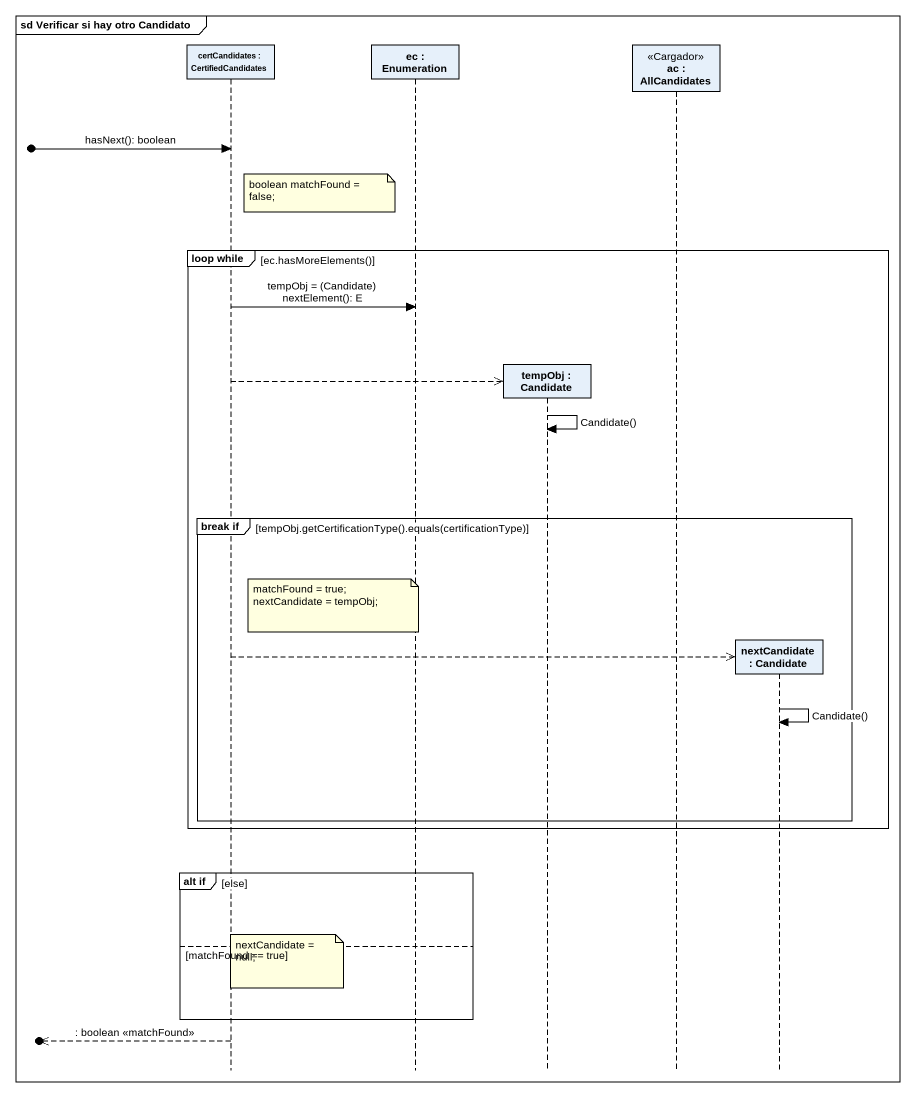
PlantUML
@startuml
mainframe sd Verificar si hay otro Candidato
hide footbox
participant "certCandidates : CertifiedCandidates" as certCandidates
participant "ec : Enumeration" as ec
participant "tempObj : Candidate" as tempObj
participant "ac : AllCandidates" as ac <<Cargador>>
participant "nextCandidate : Candidate" as nextCandidate

[o-> certCandidates : hasNext(): boolean
note right of certCandidates : boolean matchFound = false;
group loop while [ec.hasMoreElements()]
  certCandidates -> ec : tempObj = (Candidate) nextElement(): E
  certCandidates -->> tempObj **
  tempObj -> tempObj : Candidate()
  group break if [tempObj.getCertificationType().equals(certificationType)]
    note over ec
      matchFound = true;
      nextCandidate = tempObj;
    end note
    certCandidates -->> nextCandidate **
    nextCandidate -> nextCandidate : Candidate()
  end
end
group alt if [else]
else matchFound == true
  note over certCandidates : nextCandidate = null;
end
[o<<-- certCandidates : : boolean <<matchFound>>
@enduml
